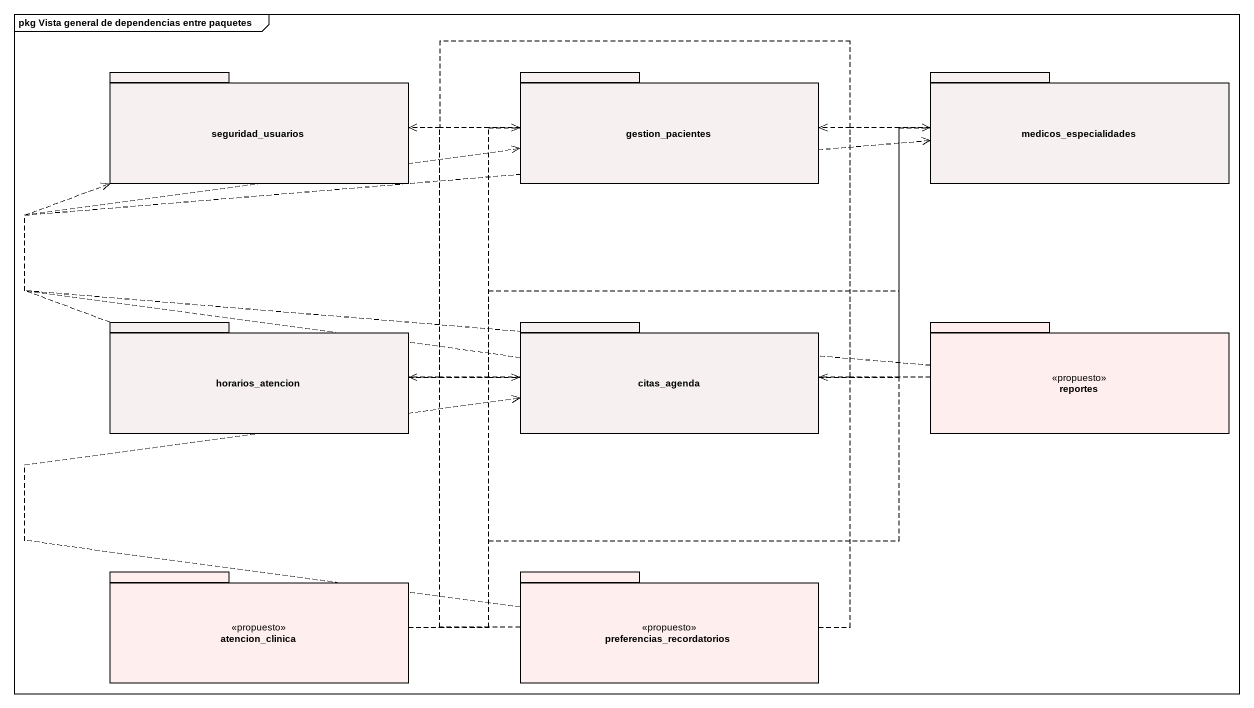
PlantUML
@startuml
mainframe pkg Vista general de dependencias entre paquetes
package seguridad_usuarios #F6F0F0 {
}
package gestion_pacientes #F6F0F0 {
}
package medicos_especialidades #F6F0F0 {
}
package horarios_atencion #F6F0F0 {
}
package citas_agenda #F6F0F0 {
}
package reportes <<propuesto>> #FFEEEE {
}
package atencion_clinica <<propuesto>> #FFEEEE {
}
package preferencias_recordatorios <<propuesto>> #FFEEEE {
}
gestion_pacientes .left.> seguridad_usuarios
medicos_especialidades .left.> seguridad_usuarios
horarios_atencion .up.> seguridad_usuarios
horarios_atencion .right.> medicos_especialidades
citas_agenda .up.> seguridad_usuarios
citas_agenda .up.> gestion_pacientes
citas_agenda .up.> medicos_especialidades
citas_agenda .left.> horarios_atencion
reportes .up.> gestion_pacientes
reportes .up.> medicos_especialidades
reportes .left.> citas_agenda
atencion_clinica .up.> gestion_pacientes
atencion_clinica .up.> medicos_especialidades
atencion_clinica .up.> citas_agenda
preferencias_recordatorios .up.> seguridad_usuarios
preferencias_recordatorios .up.> gestion_pacientes
preferencias_recordatorios .up.> citas_agenda
@enduml
